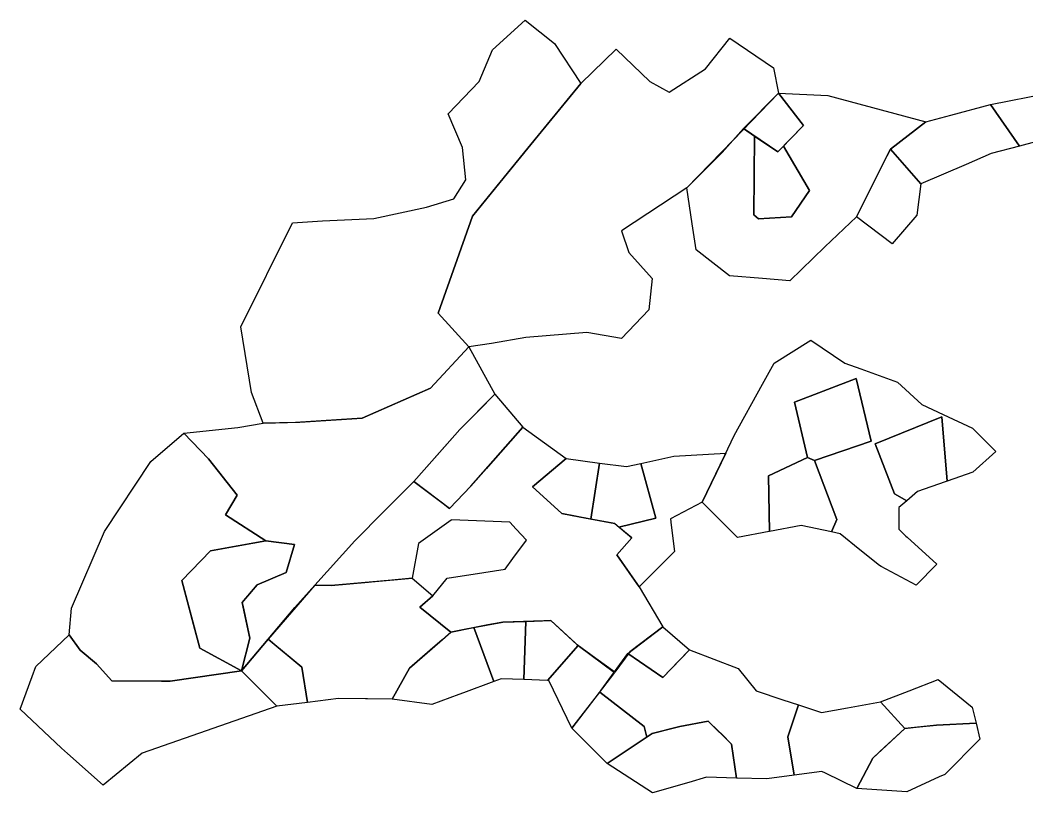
# Model space of a CAD drawing. Header units: metres. Extents: x 469944 to 470140, y 4349678 to 4349808.
# Drawn here: x 469943.7 to 470029.5, y 4349678 to 4349743.8 of the extents above; entities that cross this region are included whole.
import ezdxf

# ---------------------------------------------------------------- set-up
doc = ezdxf.new("R2010")
doc.units = ezdxf.units.M
doc.layers.add('综合图_历史矿块', color=7, linetype='Continuous')

msp = doc.modelspace()

# ---------------------------------------------------------------- linework, layer by layer
at = {"layer": '综合图_历史矿块', "color": 9}
for points in [[(469972.847, 4349709.899), (469967.182, 4349709.548), (469964.429, 4349709.49), (469963.42, 4349712.104), (469962.525, 4349717.705), (469966.907, 4349726.55), (469969.471, 4349726.729), (469973.844, 4349726.926), (469978.331, 4349727.894), (469980.653, 4349728.582), (469981.665, 4349730.202), (469981.395, 4349732.957), (469980.18, 4349735.846), (469982.799, 4349738.574), (469983.959, 4349741.274), (469986.713, 4349743.813), (469989.223, 4349741.815), (469991.471, 4349738.415), (469987.834, 4349733.99), (469984.579, 4349729.99), (469982.249, 4349727.115), (469979.319, 4349718.857), (469981.939, 4349715.99), (469978.678, 4349712.456), (469972.847, 4349709.899)], [(469981.939, 4349715.989), (469979.319, 4349718.857), (469982.249, 4349727.115), (469986.942, 4349732.905), (469991.471, 4349738.415), (469994.49, 4349741.345), (469997.35, 4349738.576), (469998.986, 4349737.677), (470002.076, 4349739.66), (470004.151, 4349742.268), (470007.875, 4349739.742), (470008.312, 4349737.589), (470004.433, 4349733.597), (470000.499, 4349729.542), (469994.936, 4349725.857), (469995.557, 4349724.011), (469997.537, 4349721.806), (469997.264, 4349719.129), (469994.922, 4349716.71), (469991.967, 4349717.209), (469986.797, 4349716.795), (469983.848, 4349716.26), (469981.939, 4349715.989)], [(470012.494, 4349737.383), (470020.835, 4349735.16), (470017.834, 4349732.836), (470017.525, 4349732.221), (470016.111, 4349729.406), (470014.931, 4349727.059), (470012.248, 4349724.513), (470012.247, 4349724.512), (470009.254, 4349721.596), (470006.95, 4349721.8), (470004.132, 4349722.049), (470001.276, 4349724.245), (470000.951, 4349726.463), (470000.499, 4349729.542), (470003.499, 4349732.542), (470005.312, 4349734.589), (470006.267, 4349733.939), (470006.192, 4349727.232), (470006.592, 4349726.876), (470009.411, 4349727.059), (470010.952, 4349729.298), (470008.714, 4349733.088), (470009.241, 4349733.624), (470010.43, 4349734.835), (470008.312, 4349737.589), (470012.494, 4349737.383)], [(470010.43, 4349734.835), (470008.235, 4349732.601), (470005.312, 4349734.589), (470008.312, 4349737.589), (470010.43, 4349734.835)], [(470033.355, 4349735.675), (470031.226, 4349733.718), (470028.814, 4349733.083), (470026.366, 4349736.637), (470031.254, 4349737.598), (470033.355, 4349735.675)], [(470028.814, 4349733.083), (470026.401, 4349732.449), (470024.279, 4349731.53), (470020.431, 4349729.863), (470017.834, 4349732.836), (470020.841, 4349735.164), (470022.963, 4349735.73), (470026.366, 4349736.637), (470028.814, 4349733.083)], [(470008.235, 4349732.601), (470008.714, 4349733.088), (470010.952, 4349729.298), (470009.411, 4349727.059), (470006.592, 4349726.876), (470006.192, 4349727.232), (470006.267, 4349733.939), (470008.235, 4349732.601)], [(470020.431, 4349729.863), (470020.07, 4349727.2), (470017.968, 4349724.768), (470014.931, 4349727.059), (470016.382, 4349729.947), (470017.834, 4349732.836), (470020.431, 4349729.863)], [(469981.939, 4349715.99), (469984.157, 4349711.951), (469982.711, 4349710.505), (469981.157, 4349708.951), (469979.879, 4349707.505), (469977.233, 4349704.511), (469974.727, 4349701.987), (469972.222, 4349699.464), (469968.809, 4349695.681), (469964.839, 4349691.084), (469962.577, 4349688.382), (469963.268, 4349691.175), (469962.631, 4349694.214), (469963.908, 4349695.729), (469966.369, 4349696.77), (469967.08, 4349699.153), (469964.645, 4349699.455), (469961.209, 4349701.689), (469962.187, 4349703.349), (469959.771, 4349706.436), (469957.664, 4349708.641), (469962.262, 4349709.12), (469964.429, 4349709.49), (469967.526, 4349709.569), (469972.847, 4349709.899), (469978.678, 4349712.456), (469981.939, 4349715.99)], [(470013.944, 4349714.598), (470015.301, 4349714.108), (470018.437, 4349712.976), (470020.502, 4349711.088), (470022.33, 4349710.226), (470024.82, 4349709.053), (470026.796, 4349707.065), (470024.85, 4349705.326), (470022.677, 4349704.558), (470022.198, 4349710.012), (470016.54, 4349707.737), (470018.18, 4349703.454), (470019.228, 4349702.881), (470018.543, 4349702.298), (470018.545, 4349700.452), (470019.158, 4349699.874), (470019.252, 4349699.785), (470021.777, 4349697.467), (470020.012, 4349695.701), (470017.051, 4349697.268), (470016.894, 4349697.352), (470015.216, 4349698.709), (470013.538, 4349700.066), (470012.808, 4349700.221), (470013.278, 4349701.293), (470011.378, 4349706.311), (470016.19, 4349707.943), (470014.906, 4349713.287), (470009.668, 4349711.286), (470010.759, 4349706.553), (470007.445, 4349704.992), (470007.537, 4349700.267), (470007.513, 4349700.263), (470004.808, 4349699.756), (470001.808, 4349702.756), (470003.732, 4349706.772), (470004.536, 4349708.449), (470006.945, 4349712.795), (470007.944, 4349714.598), (470011.047, 4349716.543), (470013.944, 4349714.598)], [(470016.19, 4349707.943), (470011.378, 4349706.311), (470010.759, 4349706.553), (470009.668, 4349711.286), (470014.906, 4349713.287), (470016.19, 4349707.943)], [(469984.157, 4349711.951), (469986.522, 4349709.139), (469983.577, 4349705.796), (469983.435, 4349705.635), (469982.09, 4349704.108), (469980.287, 4349702.228), (469977.233, 4349704.511), (469979.195, 4349706.731), (469980.511, 4349708.22), (469981.157, 4349708.951), (469984.157, 4349711.951)], [(470022.677, 4349704.558), (470022.499, 4349704.495), (470020.149, 4349703.664), (470019.228, 4349702.881), (470018.18, 4349703.454), (470016.54, 4349707.737), (470022.198, 4349710.012), (470022.677, 4349704.558)], [(469990.208, 4349706.472), (469987.364, 4349704.051), (469988.883, 4349702.674), (469989.856, 4349701.791), (469991.325, 4349701.511), (469994.363, 4349700.933), (469995.802, 4349699.717), (469994.537, 4349698.285), (469996.105, 4349696.024), (469996.434, 4349695.55), (469998.444, 4349692.129), (469995.636, 4349690), (469994.355, 4349688.29), (469992.746, 4349689.435), (469991.166, 4349690.618), (469990.982, 4349690.787), (469988.925, 4349692.666), (469988.318, 4349692.649), (469984.826, 4349692.549), (469983.548, 4349692.302), (469980.399, 4349691.693), (469977.749, 4349693.828), (469978.857, 4349694.777), (469980.081, 4349696.294), (469983.208, 4349696.778), (469985.015, 4349697.058), (469985.688, 4349697.97), (469986.842, 4349699.533), (469985.968, 4349700.458), (469985.414, 4349701.045), (469980.463, 4349701.244), (469980.419, 4349701.213), (469977.656, 4349699.251), (469977.094, 4349696.278), (469975.369, 4349696.124), (469970.194, 4349695.659), (469969.502, 4349695.67), (469968.809, 4349695.681), (469972.222, 4349699.464), (469974.728, 4349701.987), (469977.233, 4349704.511), (469979.739, 4349702.637), (469980.287, 4349702.228), (469982.09, 4349704.108), (469983.577, 4349705.796), (469986.522, 4349709.139), (469990.208, 4349706.472)], [(469956.509, 4349687.517), (469951.539, 4349687.55), (469950.221, 4349688.994), (469948.836, 4349690.144), (469947.907, 4349691.463), (469948.098, 4349693.722), (469950.911, 4349700.265), (469954.86, 4349706.218), (469957.664, 4349708.641), (469959.771, 4349706.436), (469962.187, 4349703.349), (469961.209, 4349701.689), (469964.645, 4349699.455), (469959.921, 4349698.62), (469957.479, 4349696.087), (469959.031, 4349690.31), (469962.578, 4349688.383), (469956.509, 4349687.517)], [(469993.048, 4349706.093), (469992.309, 4349701.324), (469989.856, 4349701.791), (469987.364, 4349704.051), (469990.208, 4349706.472), (469993.048, 4349706.093)], [(470001.809, 4349702.758), (469999.1, 4349701.327), (469999.164, 4349700.794), (469999.434, 4349698.55), (469996.434, 4349695.55), (469994.537, 4349698.285), (469995.802, 4349699.717), (469994.708, 4349700.641), (469997.845, 4349701.403), (469996.581, 4349706.06), (469999.377, 4349706.689), (470003.809, 4349706.932), (470001.809, 4349702.758)], [(470011.378, 4349706.311), (470013.278, 4349701.293), (470012.808, 4349700.221), (470010.219, 4349700.77), (470007.537, 4349700.267), (470007.445, 4349704.992), (470010.759, 4349706.553), (470011.378, 4349706.311)], [(469995.359, 4349705.785), (469996.581, 4349706.06), (469997.845, 4349701.403), (469994.708, 4349700.641), (469994.363, 4349700.933), (469992.309, 4349701.324), (469993.048, 4349706.093), (469995.359, 4349705.785)], [(469967.08, 4349699.153), (469966.369, 4349696.77), (469963.908, 4349695.729), (469962.909, 4349694.544), (469962.631, 4349694.214), (469962.677, 4349693.993), (469963.268, 4349691.175), (469962.577, 4349688.383), (469959.031, 4349690.31), (469958.486, 4349692.339), (469957.479, 4349696.087), (469959.921, 4349698.62), (469962.119, 4349699.009), (469964.645, 4349699.455), (469967.08, 4349699.153)], [(469978.857, 4349694.777), (469977.749, 4349693.828), (469980.399, 4349691.693), (469979.651, 4349691.04), (469978.642, 4349690.158), (469976.886, 4349688.622), (469975.412, 4349685.988), (469973.293, 4349686.009), (469973.121, 4349686.011), (469970.829, 4349686.033), (469968.203, 4349685.708), (469967.698, 4349688.714), (469965.42, 4349690.602), (469964.839, 4349691.084), (469967.1, 4349693.786), (469968.809, 4349695.681), (469970.194, 4349695.659), (469973.377, 4349695.945), (469973.644, 4349695.969), (469977.094, 4349696.278), (469978.857, 4349694.777)], [(469984.051, 4349687.475), (469981.464, 4349686.516), (469981.089, 4349686.378), (469978.778, 4349685.534), (469975.412, 4349685.988), (469976.886, 4349688.622), (469979.449, 4349690.863), (469980.399, 4349691.693), (469982.347, 4349692.07), (469984.051, 4349687.475)], [(469986.608, 4349687.644), (469984.682, 4349687.709), (469984.051, 4349687.475), (469982.347, 4349692.07), (469984.826, 4349692.549), (469986.775, 4349692.605), (469986.608, 4349687.644)], [(469991.166, 4349690.618), (469991.252, 4349690.554), (469988.62, 4349687.576), (469986.608, 4349687.644), (469986.775, 4349692.605), (469988.925, 4349692.666), (469991.166, 4349690.618)], [(470000.735, 4349690.181), (469998.456, 4349687.827), (469995.475, 4349689.878), (469998.444, 4349692.129), (470000.735, 4349690.181)], [(469948.836, 4349690.144), (469950.221, 4349688.994), (469951.539, 4349687.55), (469955.762, 4349687.522), (469956.509, 4349687.517), (469962.578, 4349688.383), (469965.577, 4349685.382), (469954.122, 4349681.391), (469950.778, 4349678.653), (469947.749, 4349681.347), (469947.246, 4349681.819), (469943.719, 4349685.132), (469944.739, 4349687.917), (469945.048, 4349688.759), (469947.907, 4349691.463), (469948.836, 4349690.144)], [(469967.698, 4349688.714), (469968.203, 4349685.708), (469965.577, 4349685.382), (469962.577, 4349688.382), (469964.839, 4349691.084), (469967.698, 4349688.714)], [(469994.326, 4349688.251), (469990.711, 4349683.503), (469988.736, 4349687.572), (469988.62, 4349687.576), (469991.252, 4349690.554), (469994.326, 4349688.251)], [(470004.854, 4349688.59), (470006.406, 4349686.676), (470008.661, 4349685.931), (470009.999, 4349685.489), (470009.102, 4349682.772), (470009.639, 4349679.506), (470007.294, 4349679.183), (470004.731, 4349679.257), (470004.305, 4349682.157), (470003.468, 4349682.986), (470003.201, 4349683.25), (470002.322, 4349684.12), (469999.898, 4349683.64), (469997.535, 4349683.059), (469997.074, 4349682.751), (469996.871, 4349683.663), (469993.075, 4349686.58), (469993.211, 4349686.758), (469995.475, 4349689.878), (469998.456, 4349687.827), (469999.817, 4349689.233), (470000.671, 4349690.114), (470000.735, 4349690.181), (470004.854, 4349688.59)], [(470024.8, 4349685.308), (470025.127, 4349683.94), (470021.746, 4349683.762), (470019.065, 4349683.495), (470016.989, 4349685.757), (470019.437, 4349686.701), (470021.885, 4349687.646), (470024.8, 4349685.308)], [(469996.871, 4349683.663), (469997.074, 4349682.751), (469993.71, 4349680.504), (469990.71, 4349683.504), (469993.075, 4349686.58), (469996.871, 4349683.663)], [(470019.065, 4349683.495), (470016.934, 4349681.526), (470016.327, 4349680.966), (470014.983, 4349678.375), (470012.305, 4349679.674), (470011.983, 4349679.83), (470009.639, 4349679.506), (470009.102, 4349682.772), (470009.999, 4349685.489), (470011.967, 4349684.839), (470014.179, 4349685.243), (470016.989, 4349685.757), (470019.065, 4349683.495)], [(470004.305, 4349682.157), (470004.731, 4349679.257), (470002.168, 4349679.331), (470000.664, 4349678.896), (469997.56, 4349677.999), (469993.71, 4349680.504), (469997.535, 4349683.059), (469999.333, 4349683.501), (469999.898, 4349683.64), (470002.322, 4349684.12), (470004.305, 4349682.157)], [(470025.453, 4349682.572), (470022.453, 4349679.572), (470021.988, 4349679.356), (470019.23, 4349678.074), (470014.983, 4349678.375), (470016.327, 4349680.966), (470019.065, 4349683.495), (470020.02, 4349683.59), (470021.746, 4349683.762), (470025.127, 4349683.94), (470025.453, 4349682.572)]]:
    msp.add_lwpolyline(points, close=True, dxfattribs=at)

doc.saveas('drawing.dxf')
